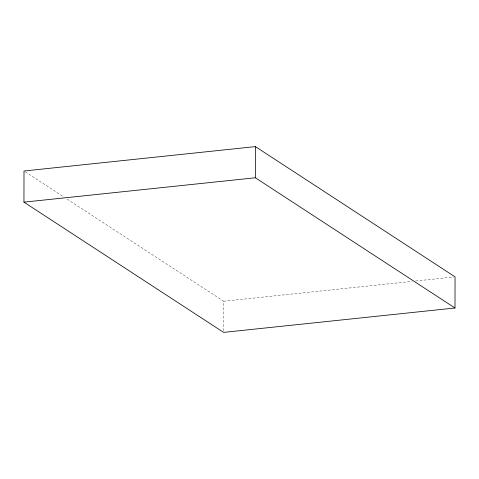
<?xml version="1.0" encoding="UTF-8"?>
<svg xmlns="http://www.w3.org/2000/svg" width="479" height="479" viewBox="0 0 479 479"><rect width="100%" height="100%" fill="white"/><g stroke="black" fill="none" stroke-linecap="round" stroke-linejoin="round"><path stroke-width="0.36" stroke-dasharray="2.4 1.8" d="M223.603 330.905L223.657 301.231L66.563 198.755M223.657 301.231L411.898 281.395M415.616 281.005L453.559 277.006M25.255 171.811L64.06 197.126"/><path stroke-width="0.72" d="M23.95 202.15L24.004 170.997L255.397 146.61L455.05 276.85L454.996 308.003L223.603 332.39L23.95 202.15L255.343 177.769L454.996 308.003M255.343 177.769L255.397 146.61"/></g></svg>
